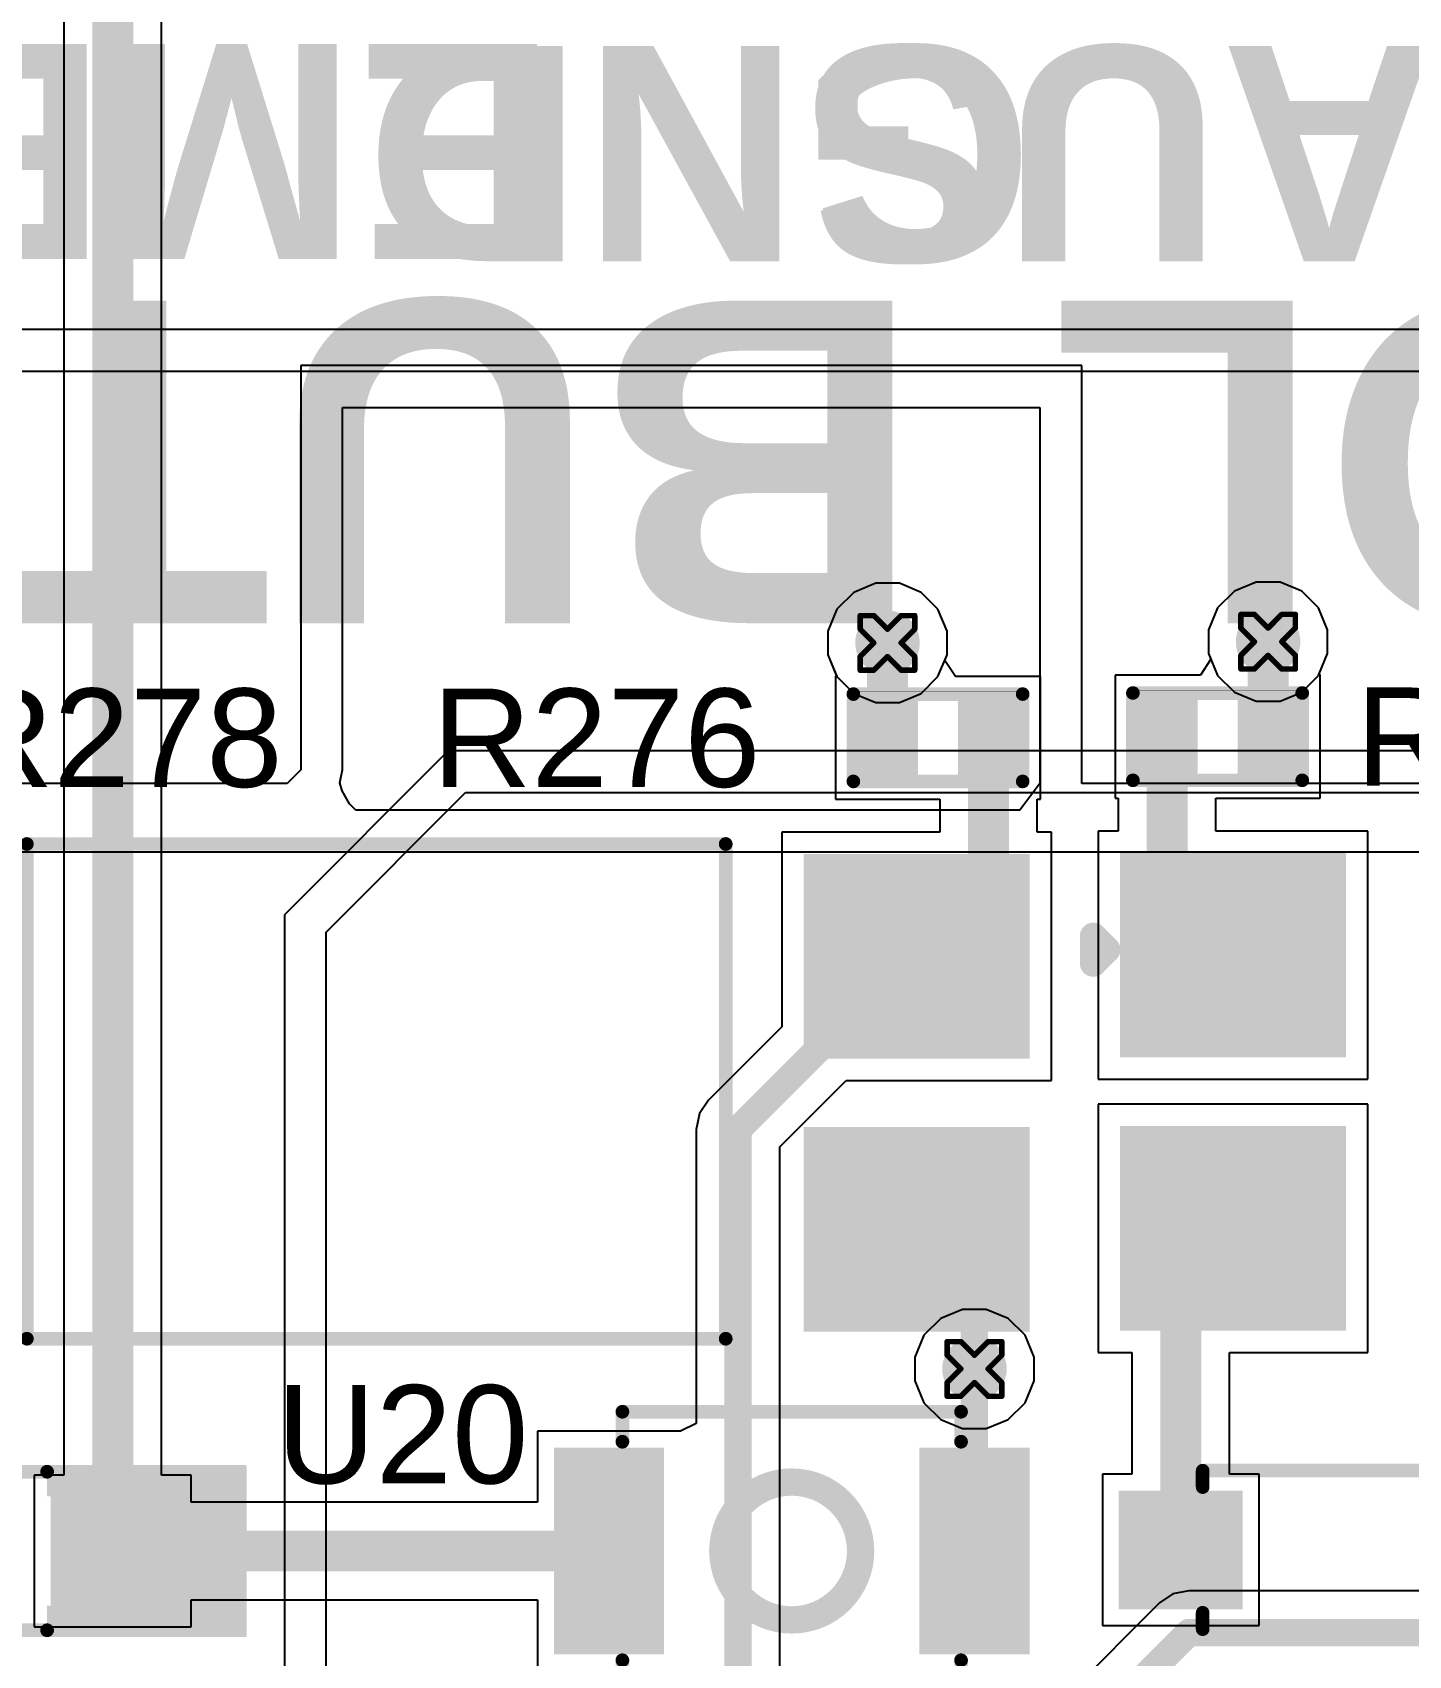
# Model space of a CAD drawing. Header units: inches. Extents: x -11 to 5379, y 0 to 5429.
# Drawn here: x 222.88 to 235.68, y 84.7 to 99.8 of the extents above; entities that cross this region are included whole.
import ezdxf

# ---------------------------------------------------------------- set-up
doc = ezdxf.new("R2010")
doc.units = ezdxf.units.IN
for name, color, linetype in [('Bottom Layer', 5, 'Continuous'), ('Drill Drawing', 1, 'Continuous'), ('GND', 16, 'Continuous'), ('PWR', 76, 'Continuous'), ('Top Layer', 1, 'Continuous'), ('Top Overlay', 2, 'Continuous'), ('Top Paste', 8, 'Continuous'), ('Top Solder', 216, 'Continuous'), ('Via Holes', 16, 'Continuous')]:
    doc.layers.add(name, color=color, linetype=linetype)
doc.styles.add('Arial', font='', dxfattribs={"height": 0.2})
doc.styles.add('Arial_Bold', font='', dxfattribs={"height": 0.2})
doc.styles.get('Arial').set_extended_font_data('Arial')
doc.styles.get('Arial_Bold').set_extended_font_data('Arial', bold=True)

# ---------------------------------------------------------------- blocks, each defined once
blk = doc.blocks.new('PC817C_150')
at = {"layer": 'Top Layer'}
for points in [[(-4.1, 2.17), (-4.1, 0.37), (-6.1, 0.37), (-6.1, 2.17)], [(6.1, 2.17), (6.1, 0.37), (4.1, 0.37), (4.1, 2.17)], [(-4.1, -0.37), (-4.1, -2.17), (-6.1, -2.17), (-6.1, -0.37)], [(6.1, -0.37), (6.1, -2.17), (4.1, -2.17), (4.1, -0.37)]]:
    blk.add_hatch(color=1, dxfattribs=at).paths.add_polyline_path(points)
at = {"layer": 'Top Paste'}
for points in [[(-4.1, 2.17), (-4.1, 0.37), (-6.1, 0.37), (-6.1, 2.17)], [(6.1, 2.17), (6.1, 0.37), (4.1, 0.37), (4.1, 2.17)], [(-4.1, -0.37), (-4.1, -2.17), (-6.1, -2.17), (-6.1, -0.37)], [(6.1, -0.37), (6.1, -2.17), (4.1, -2.17), (4.1, -0.37)]]:
    blk.add_hatch(color=8, dxfattribs=at).paths.add_polyline_path(points)
at = {"layer": 'Top Solder'}
for points in [[(-4.049, 2.221), (-4.049, 0.319), (-6.151, 0.319), (-6.151, 2.221)], [(6.151, 2.221), (6.151, 0.319), (4.049, 0.319), (4.049, 2.221)], [(-4.049, -0.319), (-4.049, -2.221), (-6.151, -2.221), (-6.151, -0.319)], [(6.151, -0.319), (6.151, -2.221), (4.049, -2.221), (4.049, -0.319)]]:
    blk.add_hatch(color=216, dxfattribs=at).paths.add_polyline_path(points)
at = {"layer": 'Top Overlay'}
for points in [[(-3.175, 2.314, 0.127, 0.127, 0), (3.325, 2.314, 0.127, 0.127, 0)], [(-3.175, -2.286, 0.127, 0.127, 0), (-3.175, 2.314, 0.127, 0.127, 0)], [(3.325, -2.286, 0.127, 0.127, 0), (3.325, 2.314, 0.127, 0.127, 0)], [(-6.401, 1.194, 0.25, 0.25, 0), (-6.401, 1.448, 0.25, 0.25, 0)], [(-6.401, 1.448, 0.25, 0.25, 0), (-6.274, 1.321, 0.25, 0.25, 0)], [(-6.401, 1.194, 0.25, 0.25, 0), (-6.274, 1.321, 0.25, 0.25, 0)], [(-3.175, -2.286, 0.127, 0.127, 0), (3.325, -2.286, 0.127, 0.127, 0)]]:
    blk.add_lwpolyline(points, format="xyseb", dxfattribs=at)
for points in [[(-3.207, 2.314, 0.0635, 0.0635, 1), (-3.143, 2.314, 0.0635, 0.0635, 1)], [(-3.207, 2.314, 0.0635, 0.0635, 1), (-3.143, 2.314, 0.0635, 0.0635, 1)], [(3.293, 2.314, 0.0635, 0.0635, 1), (3.357, 2.314, 0.0635, 0.0635, 1)], [(3.293, 2.314, 0.0635, 0.0635, 1), (3.357, 2.314, 0.0635, 0.0635, 1)], [(-6.463, 1.448, 0.125, 0.125, 1), (-6.338, 1.448, 0.125, 0.125, 1)], [(-6.463, 1.448, 0.125, 0.125, 1), (-6.338, 1.448, 0.125, 0.125, 1)], [(-6.336, 1.321, 0.125, 0.125, 1), (-6.211, 1.321, 0.125, 0.125, 1)], [(-6.336, 1.321, 0.125, 0.125, 1), (-6.211, 1.321, 0.125, 0.125, 1)], [(-6.463, 1.194, 0.125, 0.125, 1), (-6.338, 1.194, 0.125, 0.125, 1)], [(-6.463, 1.194, 0.125, 0.125, 1), (-6.338, 1.194, 0.125, 0.125, 1)], [(-3.207, -2.286, 0.0635, 0.0635, 1), (-3.143, -2.286, 0.0635, 0.0635, 1)], [(-3.207, -2.286, 0.0635, 0.0635, 1), (-3.143, -2.286, 0.0635, 0.0635, 1)], [(3.293, -2.286, 0.0635, 0.0635, 1), (3.357, -2.286, 0.0635, 0.0635, 1)], [(3.293, -2.286, 0.0635, 0.0635, 1), (3.357, -2.286, 0.0635, 0.0635, 1)]]:
    blk.add_lwpolyline(points, format="xyseb", close=True, dxfattribs=at)
blk = doc.blocks.new('PC817C_153')
at = {"layer": 'Top Layer'}
for points in [[(-4.1, 2.17), (-4.1, 0.37), (-6.1, 0.37), (-6.1, 2.17)], [(6.1, 2.17), (6.1, 0.37), (4.1, 0.37), (4.1, 2.17)], [(-4.1, -0.37), (-4.1, -2.17), (-6.1, -2.17), (-6.1, -0.37)], [(6.1, -0.37), (6.1, -2.17), (4.1, -2.17), (4.1, -0.37)]]:
    blk.add_hatch(color=1, dxfattribs=at).paths.add_polyline_path(points)
at = {"layer": 'Top Paste'}
for points in [[(-4.1, 2.17), (-4.1, 0.37), (-6.1, 0.37), (-6.1, 2.17)], [(6.1, 2.17), (6.1, 0.37), (4.1, 0.37), (4.1, 2.17)], [(-4.1, -0.37), (-4.1, -2.17), (-6.1, -2.17), (-6.1, -0.37)], [(6.1, -0.37), (6.1, -2.17), (4.1, -2.17), (4.1, -0.37)]]:
    blk.add_hatch(color=8, dxfattribs=at).paths.add_polyline_path(points)
at = {"layer": 'Top Solder'}
for points in [[(-4.049, 2.221), (-4.049, 0.319), (-6.151, 0.319), (-6.151, 2.221)], [(6.151, 2.221), (6.151, 0.319), (4.049, 0.319), (4.049, 2.221)], [(-4.049, -0.319), (-4.049, -2.221), (-6.151, -2.221), (-6.151, -0.319)], [(6.151, -0.319), (6.151, -2.221), (4.049, -2.221), (4.049, -0.319)]]:
    blk.add_hatch(color=216, dxfattribs=at).paths.add_polyline_path(points)
at = {"layer": 'Top Overlay'}
for points in [[(-3.175, 2.314, 0.127, 0.127, 0), (3.325, 2.314, 0.127, 0.127, 0)], [(-3.175, -2.286, 0.127, 0.127, 0), (-3.175, 2.314, 0.127, 0.127, 0)], [(3.325, -2.286, 0.127, 0.127, 0), (3.325, 2.314, 0.127, 0.127, 0)], [(-6.401, 1.194, 0.25, 0.25, 0), (-6.401, 1.448, 0.25, 0.25, 0)], [(-6.401, 1.448, 0.25, 0.25, 0), (-6.274, 1.321, 0.25, 0.25, 0)], [(-6.401, 1.194, 0.25, 0.25, 0), (-6.274, 1.321, 0.25, 0.25, 0)], [(-3.175, -2.286, 0.127, 0.127, 0), (3.325, -2.286, 0.127, 0.127, 0)]]:
    blk.add_lwpolyline(points, format="xyseb", dxfattribs=at)
for points in [[(-3.207, 2.314, 0.0635, 0.0635, 1), (-3.143, 2.314, 0.0635, 0.0635, 1)], [(-3.207, 2.314, 0.0635, 0.0635, 1), (-3.143, 2.314, 0.0635, 0.0635, 1)], [(3.293, 2.314, 0.0635, 0.0635, 1), (3.357, 2.314, 0.0635, 0.0635, 1)], [(3.293, 2.314, 0.0635, 0.0635, 1), (3.357, 2.314, 0.0635, 0.0635, 1)], [(-6.463, 1.448, 0.125, 0.125, 1), (-6.338, 1.448, 0.125, 0.125, 1)], [(-6.463, 1.448, 0.125, 0.125, 1), (-6.338, 1.448, 0.125, 0.125, 1)], [(-6.336, 1.321, 0.125, 0.125, 1), (-6.211, 1.321, 0.125, 0.125, 1)], [(-6.336, 1.321, 0.125, 0.125, 1), (-6.211, 1.321, 0.125, 0.125, 1)], [(-6.463, 1.194, 0.125, 0.125, 1), (-6.338, 1.194, 0.125, 0.125, 1)], [(-6.463, 1.194, 0.125, 0.125, 1), (-6.338, 1.194, 0.125, 0.125, 1)], [(-3.207, -2.286, 0.0635, 0.0635, 1), (-3.143, -2.286, 0.0635, 0.0635, 1)], [(-3.207, -2.286, 0.0635, 0.0635, 1), (-3.143, -2.286, 0.0635, 0.0635, 1)], [(3.293, -2.286, 0.0635, 0.0635, 1), (3.357, -2.286, 0.0635, 0.0635, 1)], [(3.293, -2.286, 0.0635, 0.0635, 1), (3.357, -2.286, 0.0635, 0.0635, 1)]]:
    blk.add_lwpolyline(points, format="xyseb", close=True, dxfattribs=at)
blk = doc.blocks.new('B3U_1000P_185')
at = {"layer": 'Top Layer'}
for points in [[(-2.11, 0.86), (-1.29, 0.86), (-1.29, -0.86), (-2.11, -0.86)], [(1.29, 0.86), (2.11, 0.86), (2.11, -0.86), (1.29, -0.86)]]:
    blk.add_hatch(color=1, dxfattribs=at).paths.add_polyline_path(points)
at = {"layer": 'Top Paste'}
for points in [[(-2.11, 0.86), (-1.29, 0.86), (-1.29, -0.86), (-2.11, -0.86)], [(1.29, 0.86), (2.11, 0.86), (2.11, -0.86), (1.29, -0.86)]]:
    blk.add_hatch(color=8, dxfattribs=at).paths.add_polyline_path(points)
at = {"layer": 'Top Solder'}
for points in [[(-2.212, 0.962), (-1.188, 0.962), (-1.188, -0.962), (-2.212, -0.962)], [(1.188, 0.962), (2.212, 0.962), (2.212, -0.962), (1.188, -0.962)]]:
    blk.add_hatch(color=216, dxfattribs=at).paths.add_polyline_path(points)
at = {"layer": 'Top Overlay'}
for points in [[(1.575, 1.295, 0.127, 0.127, 0), (-1.575, 1.295, 0.127, 0.127, 0)], [(-1.575, 1.295, 0.127, 0.127, 0), (-1.575, 1.016, 0.127, 0.127, 0)], [(1.575, 1.295, 0.127, 0.127, 0), (1.575, 1.016, 0.127, 0.127, 0)], [(-1.575, -1.016, 0.127, 0.127, 0), (-1.575, -1.295, 0.127, 0.127, 0)], [(1.575, -1.016, 0.127, 0.127, 0), (1.575, -1.295, 0.127, 0.127, 0)], [(1.575, -1.295, 0.127, 0.127, 0), (-1.575, -1.295, 0.127, 0.127, 0)]]:
    blk.add_lwpolyline(points, format="xyseb", dxfattribs=at)
for points in [[(-1.607, 1.295, 0.0635, 0.0635, 1), (-1.543, 1.295, 0.0635, 0.0635, 1)], [(-1.607, 1.295, 0.0635, 0.0635, 1), (-1.543, 1.295, 0.0635, 0.0635, 1)], [(1.543, 1.295, 0.0635, 0.0635, 1), (1.607, 1.295, 0.0635, 0.0635, 1)], [(1.543, 1.295, 0.0635, 0.0635, 1), (1.607, 1.295, 0.0635, 0.0635, 1)], [(-1.607, 1.016, 0.0635, 0.0635, 1), (-1.543, 1.016, 0.0635, 0.0635, 1)], [(1.543, 1.016, 0.0635, 0.0635, 1), (1.607, 1.016, 0.0635, 0.0635, 1)], [(0.641, 0, 0.254, 0.254, 1), (-0.641, 0, 0.254, 0.254, 1)], [(-0.705, 0, 0.127, 0.127, 1), (-0.578, 0, 0.127, 0.127, 1)], [(0.578, 0, 0.127, 0.127, 1), (0.705, 0, 0.127, 0.127, 1)], [(-1.607, -1.016, 0.0635, 0.0635, 1), (-1.543, -1.016, 0.0635, 0.0635, 1)], [(1.543, -1.016, 0.0635, 0.0635, 1), (1.607, -1.016, 0.0635, 0.0635, 1)], [(-1.607, -1.295, 0.0635, 0.0635, 1), (-1.543, -1.295, 0.0635, 0.0635, 1)], [(-1.607, -1.295, 0.0635, 0.0635, 1), (-1.543, -1.295, 0.0635, 0.0635, 1)], [(1.543, -1.295, 0.0635, 0.0635, 1), (1.607, -1.295, 0.0635, 0.0635, 1)], [(1.543, -1.295, 0.0635, 0.0635, 1), (1.607, -1.295, 0.0635, 0.0635, 1)]]:
    blk.add_lwpolyline(points, format="xyseb", close=True, dxfattribs=at)
blk = doc.blocks.new('R___0402_235')
at = {"layer": 'Top Layer'}
for points in [[(-0.699, -0.318), (-0.699, 0.318), (-0.241, 0.318), (-0.241, -0.318)], [(0.241, -0.318), (0.241, 0.318), (0.699, 0.318), (0.699, -0.318)]]:
    blk.add_hatch(color=1, dxfattribs=at).paths.add_polyline_path(points)
at = {"layer": 'Top Paste'}
for points in [[(-0.699, -0.318), (-0.699, 0.318), (-0.241, 0.318), (-0.241, -0.318)], [(0.241, -0.318), (0.241, 0.318), (0.699, 0.318), (0.699, -0.318)]]:
    blk.add_hatch(color=8, dxfattribs=at).paths.add_polyline_path(points)
at = {"layer": 'Top Solder'}
for points in [[(-0.754, -0.373), (-0.754, 0.373), (-0.186, 0.373), (-0.186, -0.373)], [(0.186, -0.373), (0.186, 0.373), (0.754, 0.373), (0.754, -0.373)]]:
    blk.add_hatch(color=216, dxfattribs=at).paths.add_polyline_path(points)
at = {"layer": 'Top Overlay'}
for points in [[(0.787, 0.406, 0.127, 0.127, 0), (-0.787, 0.406, 0.127, 0.127, 0)], [(-0.787, 0.406, 0.127, 0.127, 0), (-0.787, -0.406, 0.127, 0.127, 0)], [(0.787, 0.406, 0.127, 0.127, 0), (0.787, -0.406, 0.127, 0.127, 0)], [(0.787, -0.406, 0.127, 0.127, 0), (-0.787, -0.406, 0.127, 0.127, 0)], [(0.813, -0.432, 0.00323, 0.00323, 0), (-0.813, -0.432, 0.00323, 0.00323, 0)]]:
    blk.add_lwpolyline(points, format="xyseb", dxfattribs=at)
for points in [[(-0.819, 0.406, 0.0635, 0.0635, 1), (-0.756, 0.406, 0.0635, 0.0635, 1)], [(-0.819, 0.406, 0.0635, 0.0635, 1), (-0.756, 0.406, 0.0635, 0.0635, 1)], [(0.756, 0.406, 0.0635, 0.0635, 1), (0.819, 0.406, 0.0635, 0.0635, 1)], [(0.756, 0.406, 0.0635, 0.0635, 1), (0.819, 0.406, 0.0635, 0.0635, 1)], [(-0.819, -0.406, 0.0635, 0.0635, 1), (-0.756, -0.406, 0.0635, 0.0635, 1)], [(-0.819, -0.406, 0.0635, 0.0635, 1), (-0.756, -0.406, 0.0635, 0.0635, 1)], [(-0.814, -0.432, 0.00161, 0.00161, 1), (-0.812, -0.432, 0.00161, 0.00161, 1)], [(0.756, -0.406, 0.0635, 0.0635, 1), (0.819, -0.406, 0.0635, 0.0635, 1)], [(0.756, -0.406, 0.0635, 0.0635, 1), (0.819, -0.406, 0.0635, 0.0635, 1)], [(0.812, -0.432, 0.00161, 0.00161, 1), (0.814, -0.432, 0.00161, 0.00161, 1)]]:
    blk.add_lwpolyline(points, format="xyseb", close=True, dxfattribs=at)
blk = doc.blocks.new('R___0402_242')
at = {"layer": 'Top Layer'}
for points in [[(-0.699, -0.318), (-0.699, 0.318), (-0.241, 0.318), (-0.241, -0.318)], [(0.241, -0.318), (0.241, 0.318), (0.699, 0.318), (0.699, -0.318)]]:
    blk.add_hatch(color=1, dxfattribs=at).paths.add_polyline_path(points)
at = {"layer": 'Top Paste'}
for points in [[(-0.699, -0.318), (-0.699, 0.318), (-0.241, 0.318), (-0.241, -0.318)], [(0.241, -0.318), (0.241, 0.318), (0.699, 0.318), (0.699, -0.318)]]:
    blk.add_hatch(color=8, dxfattribs=at).paths.add_polyline_path(points)
at = {"layer": 'Top Solder'}
for points in [[(-0.754, -0.373), (-0.754, 0.373), (-0.186, 0.373), (-0.186, -0.373)], [(0.186, -0.373), (0.186, 0.373), (0.754, 0.373), (0.754, -0.373)]]:
    blk.add_hatch(color=216, dxfattribs=at).paths.add_polyline_path(points)
at = {"layer": 'Top Overlay'}
for points in [[(0.787, 0.406, 0.127, 0.127, 0), (-0.787, 0.406, 0.127, 0.127, 0)], [(-0.787, 0.406, 0.127, 0.127, 0), (-0.787, -0.406, 0.127, 0.127, 0)], [(0.787, 0.406, 0.127, 0.127, 0), (0.787, -0.406, 0.127, 0.127, 0)], [(0.787, -0.406, 0.127, 0.127, 0), (-0.787, -0.406, 0.127, 0.127, 0)], [(0.813, -0.432, 0.00323, 0.00323, 0), (-0.813, -0.432, 0.00323, 0.00323, 0)]]:
    blk.add_lwpolyline(points, format="xyseb", dxfattribs=at)
for points in [[(-0.819, 0.406, 0.0635, 0.0635, 1), (-0.756, 0.406, 0.0635, 0.0635, 1)], [(-0.819, 0.406, 0.0635, 0.0635, 1), (-0.756, 0.406, 0.0635, 0.0635, 1)], [(0.756, 0.406, 0.0635, 0.0635, 1), (0.819, 0.406, 0.0635, 0.0635, 1)], [(0.756, 0.406, 0.0635, 0.0635, 1), (0.819, 0.406, 0.0635, 0.0635, 1)], [(-0.819, -0.406, 0.0635, 0.0635, 1), (-0.756, -0.406, 0.0635, 0.0635, 1)], [(-0.819, -0.406, 0.0635, 0.0635, 1), (-0.756, -0.406, 0.0635, 0.0635, 1)], [(-0.814, -0.432, 0.00161, 0.00161, 1), (-0.812, -0.432, 0.00161, 0.00161, 1)], [(0.756, -0.406, 0.0635, 0.0635, 1), (0.819, -0.406, 0.0635, 0.0635, 1)], [(0.756, -0.406, 0.0635, 0.0635, 1), (0.819, -0.406, 0.0635, 0.0635, 1)], [(0.812, -0.432, 0.00161, 0.00161, 1), (0.814, -0.432, 0.00161, 0.00161, 1)]]:
    blk.add_lwpolyline(points, format="xyseb", close=True, dxfattribs=at)
blk = doc.blocks.new('SOD_123_544')
at = {"layer": 'Top Layer'}
for points in [[(-1.1, 0.45), (-1.1, -0.45), (-2.05, -0.45), (-2.05, 0.45)], [(2.05, 0.45), (2.05, -0.45), (1.1, -0.45), (1.1, 0.45)]]:
    blk.add_hatch(color=1, dxfattribs=at).paths.add_polyline_path(points)
at = {"layer": 'Top Overlay'}
for points in [[(0.965, 0.508), (2.819, 0.508), (2.819, 0.8), (0.965, 0.8)], [(2.12, -0.787), (2.819, -0.787), (2.819, 0.787), (2.12, 0.787)], [(0.965, -0.8), (2.819, -0.8), (2.819, -0.508), (0.965, -0.508)]]:
    blk.add_hatch(color=2, dxfattribs=at).paths.add_polyline_path(points)
at = {"layer": 'Top Paste'}
for points in [[(-1.1, 0.45), (-1.1, -0.45), (-2.05, -0.45), (-2.05, 0.45)], [(2.05, 0.45), (2.05, -0.45), (1.1, -0.45), (1.1, 0.45)]]:
    blk.add_hatch(color=8, dxfattribs=at).paths.add_polyline_path(points)
at = {"layer": 'Top Solder'}
for points in [[(-0.998, 0.552), (-0.998, -0.552), (-2.152, -0.552), (-2.152, 0.552)], [(2.152, 0.552), (2.152, -0.552), (0.998, -0.552), (0.998, 0.552)]]:
    blk.add_hatch(color=216, dxfattribs=at).paths.add_polyline_path(points)
at = {"layer": 'Top Overlay'}
for points in [[(-1.372, 0.737, 0.127, 0.127, 0), (0.965, 0.737, 0.127, 0.127, 0)], [(-1.372, 0.584, 0.127, 0.127, 0), (-1.372, 0.737, 0.127, 0.127, 0)], [(-1.372, -0.737, 0.127, 0.127, 0), (-1.372, -0.584, 0.127, 0.127, 0)], [(-1.372, -0.737, 0.127, 0.127, 0), (0.965, -0.737, 0.127, 0.127, 0)]]:
    blk.add_lwpolyline(points, format="xyseb", dxfattribs=at)
for points in [[(-1.403, 0.737, 0.0635, 0.0635, 1), (-1.34, 0.737, 0.0635, 0.0635, 1)], [(-1.403, 0.737, 0.0635, 0.0635, 1), (-1.34, 0.737, 0.0635, 0.0635, 1)], [(0.933, 0.737, 0.0635, 0.0635, 1), (0.997, 0.737, 0.0635, 0.0635, 1)], [(-1.403, 0.584, 0.0635, 0.0635, 1), (-1.34, 0.584, 0.0635, 0.0635, 1)], [(-1.403, -0.584, 0.0635, 0.0635, 1), (-1.34, -0.584, 0.0635, 0.0635, 1)], [(-1.403, -0.737, 0.0635, 0.0635, 1), (-1.34, -0.737, 0.0635, 0.0635, 1)], [(-1.403, -0.737, 0.0635, 0.0635, 1), (-1.34, -0.737, 0.0635, 0.0635, 1)], [(0.933, -0.737, 0.0635, 0.0635, 1), (0.997, -0.737, 0.0635, 0.0635, 1)]]:
    blk.add_lwpolyline(points, format="xyseb", close=True, dxfattribs=at)
blk = doc.blocks.new('SOD_123_547')
at = {"layer": 'Top Layer'}
for points in [[(-1.1, 0.45), (-1.1, -0.45), (-2.05, -0.45), (-2.05, 0.45)], [(2.05, 0.45), (2.05, -0.45), (1.1, -0.45), (1.1, 0.45)]]:
    blk.add_hatch(color=1, dxfattribs=at).paths.add_polyline_path(points)
at = {"layer": 'Top Overlay'}
for points in [[(0.965, 0.508), (2.819, 0.508), (2.819, 0.8), (0.965, 0.8)], [(2.121, -0.787), (2.821, -0.787), (2.821, 0.787), (2.121, 0.787)], [(0.965, -0.8), (2.819, -0.8), (2.819, -0.508), (0.965, -0.508)]]:
    blk.add_hatch(color=2, dxfattribs=at).paths.add_polyline_path(points)
at = {"layer": 'Top Paste'}
for points in [[(-1.1, 0.45), (-1.1, -0.45), (-2.05, -0.45), (-2.05, 0.45)], [(2.05, 0.45), (2.05, -0.45), (1.1, -0.45), (1.1, 0.45)]]:
    blk.add_hatch(color=8, dxfattribs=at).paths.add_polyline_path(points)
at = {"layer": 'Top Solder'}
for points in [[(-0.998, 0.552), (-0.998, -0.552), (-2.152, -0.552), (-2.152, 0.552)], [(2.152, 0.552), (2.152, -0.552), (0.998, -0.552), (0.998, 0.552)]]:
    blk.add_hatch(color=216, dxfattribs=at).paths.add_polyline_path(points)
at = {"layer": 'Top Overlay'}
for points in [[(-1.372, 0.737, 0.127, 0.127, 0), (0.965, 0.737, 0.127, 0.127, 0)], [(-1.372, 0.584, 0.127, 0.127, 0), (-1.372, 0.737, 0.127, 0.127, 0)], [(-1.372, -0.737, 0.127, 0.127, 0), (-1.372, -0.584, 0.127, 0.127, 0)], [(-1.372, -0.737, 0.127, 0.127, 0), (0.965, -0.737, 0.127, 0.127, 0)]]:
    blk.add_lwpolyline(points, format="xyseb", dxfattribs=at)
for points in [[(-1.403, 0.737, 0.0635, 0.0635, 1), (-1.34, 0.737, 0.0635, 0.0635, 1)], [(-1.403, 0.737, 0.0635, 0.0635, 1), (-1.34, 0.737, 0.0635, 0.0635, 1)], [(0.933, 0.737, 0.0635, 0.0635, 1), (0.997, 0.737, 0.0635, 0.0635, 1)], [(-1.403, 0.584, 0.0635, 0.0635, 1), (-1.34, 0.584, 0.0635, 0.0635, 1)], [(-1.403, -0.584, 0.0635, 0.0635, 1), (-1.34, -0.584, 0.0635, 0.0635, 1)], [(-1.403, -0.737, 0.0635, 0.0635, 1), (-1.34, -0.737, 0.0635, 0.0635, 1)], [(-1.403, -0.737, 0.0635, 0.0635, 1), (-1.34, -0.737, 0.0635, 0.0635, 1)], [(0.933, -0.737, 0.0635, 0.0635, 1), (0.997, -0.737, 0.0635, 0.0635, 1)]]:
    blk.add_lwpolyline(points, format="xyseb", close=True, dxfattribs=at)

msp = doc.modelspace()

# ---------------------------------------------------------------- hatches: boundary and pattern name
at = {"layer": 'Bottom Layer'}
h = msp.add_hatch(color=5, dxfattribs=at)
edge = h.paths.add_edge_path()
edge.add_arc((230.832, 94.12), 0.3, 0, 360)
h = msp.add_hatch(color=5, dxfattribs=at)
edge = h.paths.add_edge_path()
edge.add_arc((234.372, 94.131), 0.3, 0, 360)
h = msp.add_hatch(color=5, dxfattribs=at)
edge = h.paths.add_edge_path()
edge.add_arc((231.641, 87.369), 0.3, 0, 360)
at = {"layer": 'GND'}
h = msp.add_hatch(color=16, dxfattribs=at)
edge = h.paths.add_edge_path()
edge.add_arc((230.832, 94.12), 0.3, 0, 360)
h = msp.add_hatch(color=16, dxfattribs=at)
edge = h.paths.add_edge_path()
edge.add_arc((234.372, 94.131), 0.3, 0, 360)
h = msp.add_hatch(color=16, dxfattribs=at)
edge = h.paths.add_edge_path()
edge.add_arc((231.641, 87.369), 0.3, 0, 360)
at = {"layer": 'PWR'}
h = msp.add_hatch(color=76, dxfattribs=at)
edge = h.paths.add_edge_path()
edge.add_arc((230.832, 94.12), 0.3, 0, 360)
h = msp.add_hatch(color=76, dxfattribs=at)
edge = h.paths.add_edge_path()
edge.add_arc((234.372, 94.131), 0.3, 0, 360)
h = msp.add_hatch(color=76, dxfattribs=at)
edge = h.paths.add_edge_path()
edge.add_arc((231.641, 87.369), 0.3, 0, 360)
at = {"layer": 'Top Layer'}
h = msp.add_hatch(color=1, dxfattribs=at)
edge = h.paths.add_edge_path()
edge.add_arc((230.832, 94.12), 0.3, 0, 360)
h = msp.add_hatch(color=1, dxfattribs=at)
edge = h.paths.add_edge_path()
edge.add_arc((234.372, 94.131), 0.3, 0, 360)
h = msp.add_hatch(color=1, dxfattribs=at)
edge = h.paths.add_edge_path()
edge.add_arc((231.641, 87.369), 0.3, 0, 360)
at = {"layer": 'Via Holes'}
h = msp.add_hatch(color=7, dxfattribs=at)
edge = h.paths.add_edge_path()
edge.add_arc((230.832, 94.12), 0.15, 0, 360)
h = msp.add_hatch(color=7, dxfattribs=at)
edge = h.paths.add_edge_path()
edge.add_arc((234.372, 94.131), 0.15, 0, 360)
h = msp.add_hatch(color=7, dxfattribs=at)
edge = h.paths.add_edge_path()
edge.add_arc((231.641, 87.369), 0.15, 0, 360)

# ---------------------------------------------------------------- linework, layer by layer
at = {"layer": 'Bottom Layer'}
for p, q in [((310.439, 97.035), (219.431, 97.035)), ((219.431, 96.647), (310.439, 96.647)), ((234.262, 94.685), (234.059, 94.6)), ((234.483, 94.685), (234.262, 94.685)), ((234.686, 94.6), (234.483, 94.685)), ((234.059, 94.6), (233.903, 94.445)), ((234.842, 94.445), (234.686, 94.6)), ((233.903, 94.445), (233.818, 94.241)), ((234.926, 94.241), (234.842, 94.445)), ((233.818, 94.241), (233.818, 94.021)), ((234.926, 94.021), (234.926, 94.241)), ((233.818, 94.021), (233.903, 93.817)), ((234.842, 93.817), (234.926, 94.021)), ((233.903, 93.817), (234.059, 93.661)), ((234.686, 93.661), (234.842, 93.817)), ((234.059, 93.661), (234.262, 93.577)), ((234.262, 93.577), (234.483, 93.577)), ((234.483, 93.577), (234.686, 93.661)), ((226.746, 93.116), (225.222, 91.592)), ((310.54, 93.116), (226.746, 93.116)), ((225.61, 91.431), (226.907, 92.728)), ((226.907, 92.728), (310.54, 92.728)), ((225.222, 91.592), (225.222, 81.509)), ((225.61, 81.509), (225.61, 91.431)), ((233.487, 85.277), (233.361, 85.193)), ((233.635, 85.307), (233.487, 85.277)), ((292.215, 85.307), (233.635, 85.307)), ((233.361, 85.193), (228.489, 80.322))]:
    msp.add_line(p, q, dxfattribs=at)
for points in [[(228.65, 79.933, 0.254, 0.254, 0), (233.635, 84.918, 0.254, 0.254, 0)], [(233.635, 84.918, 0.254, 0.254, 0), (292.215, 84.918, 0.254, 0.254, 0)]]:
    msp.add_lwpolyline(points, format="xyseb", dxfattribs=at)
msp.add_lwpolyline([(233.572, 84.918, 0.127, 0.127, 1), (233.699, 84.918, 0.127, 0.127, 1)], format="xyseb", close=True, dxfattribs=at)
msp.add_lwpolyline([(233.572, 84.918, 0.127, 0.127, 1), (233.699, 84.918, 0.127, 0.127, 1)], format="xyseb", close=True, dxfattribs=at)
at = {"layer": 'Drill Drawing'}
for points in [[(230.578, 94.247, 0.0508, 0.0508, 0), (230.578, 94.374, 0.0508, 0.0508, 0)], [(230.578, 94.374, 0.0508, 0.0508, 0), (230.705, 94.374, 0.0508, 0.0508, 0)], [(230.705, 94.374, 0.0508, 0.0508, 0), (230.832, 94.247, 0.0508, 0.0508, 0)], [(230.832, 94.247, 0.0508, 0.0508, 0), (230.959, 94.374, 0.0508, 0.0508, 0)], [(230.959, 94.374, 0.0508, 0.0508, 0), (231.086, 94.374, 0.0508, 0.0508, 0)], [(231.086, 94.247, 0.0508, 0.0508, 0), (231.086, 94.374, 0.0508, 0.0508, 0)], [(234.118, 94.258, 0.0508, 0.0508, 0), (234.118, 94.385, 0.0508, 0.0508, 0)], [(234.118, 94.385, 0.0508, 0.0508, 0), (234.245, 94.385, 0.0508, 0.0508, 0)], [(234.245, 94.385, 0.0508, 0.0508, 0), (234.372, 94.258, 0.0508, 0.0508, 0)], [(234.372, 94.258, 0.0508, 0.0508, 0), (234.499, 94.385, 0.0508, 0.0508, 0)], [(234.499, 94.385, 0.0508, 0.0508, 0), (234.626, 94.385, 0.0508, 0.0508, 0)], [(234.626, 94.258, 0.0508, 0.0508, 0), (234.626, 94.385, 0.0508, 0.0508, 0)], [(230.578, 94.247, 0.0508, 0.0508, 0), (230.705, 94.12, 0.0508, 0.0508, 0)], [(230.959, 94.12, 0.0508, 0.0508, 0), (231.086, 94.247, 0.0508, 0.0508, 0)], [(234.118, 94.258, 0.0508, 0.0508, 0), (234.245, 94.131, 0.0508, 0.0508, 0)], [(234.499, 94.131, 0.0508, 0.0508, 0), (234.626, 94.258, 0.0508, 0.0508, 0)], [(230.578, 93.993, 0.0508, 0.0508, 0), (230.705, 94.12, 0.0508, 0.0508, 0)], [(230.959, 94.12, 0.0508, 0.0508, 0), (231.086, 93.993, 0.0508, 0.0508, 0)], [(234.118, 94.004, 0.0508, 0.0508, 0), (234.245, 94.131, 0.0508, 0.0508, 0)], [(234.118, 93.877, 0.0508, 0.0508, 0), (234.118, 94.004, 0.0508, 0.0508, 0)], [(234.245, 93.877, 0.0508, 0.0508, 0), (234.372, 94.004, 0.0508, 0.0508, 0)], [(234.372, 94.004, 0.0508, 0.0508, 0), (234.499, 93.877, 0.0508, 0.0508, 0)], [(234.499, 94.131, 0.0508, 0.0508, 0), (234.626, 94.004, 0.0508, 0.0508, 0)], [(234.626, 93.877, 0.0508, 0.0508, 0), (234.626, 94.004, 0.0508, 0.0508, 0)], [(230.578, 93.866, 0.0508, 0.0508, 0), (230.578, 93.993, 0.0508, 0.0508, 0)], [(230.578, 93.866, 0.0508, 0.0508, 0), (230.705, 93.866, 0.0508, 0.0508, 0)], [(230.705, 93.866, 0.0508, 0.0508, 0), (230.832, 93.993, 0.0508, 0.0508, 0)], [(230.832, 93.993, 0.0508, 0.0508, 0), (230.959, 93.866, 0.0508, 0.0508, 0)], [(230.959, 93.866, 0.0508, 0.0508, 0), (231.086, 93.866, 0.0508, 0.0508, 0)], [(231.086, 93.866, 0.0508, 0.0508, 0), (231.086, 93.993, 0.0508, 0.0508, 0)], [(234.118, 93.877, 0.0508, 0.0508, 0), (234.245, 93.877, 0.0508, 0.0508, 0)], [(234.499, 93.877, 0.0508, 0.0508, 0), (234.626, 93.877, 0.0508, 0.0508, 0)], [(231.387, 87.496, 0.0508, 0.0508, 0), (231.387, 87.623, 0.0508, 0.0508, 0)], [(231.387, 87.623, 0.0508, 0.0508, 0), (231.514, 87.623, 0.0508, 0.0508, 0)], [(231.514, 87.623, 0.0508, 0.0508, 0), (231.641, 87.496, 0.0508, 0.0508, 0)], [(231.641, 87.496, 0.0508, 0.0508, 0), (231.768, 87.623, 0.0508, 0.0508, 0)], [(231.768, 87.623, 0.0508, 0.0508, 0), (231.895, 87.623, 0.0508, 0.0508, 0)], [(231.895, 87.496, 0.0508, 0.0508, 0), (231.895, 87.623, 0.0508, 0.0508, 0)], [(231.387, 87.496, 0.0508, 0.0508, 0), (231.514, 87.369, 0.0508, 0.0508, 0)], [(231.387, 87.242, 0.0508, 0.0508, 0), (231.514, 87.369, 0.0508, 0.0508, 0)], [(231.768, 87.369, 0.0508, 0.0508, 0), (231.895, 87.496, 0.0508, 0.0508, 0)], [(231.768, 87.369, 0.0508, 0.0508, 0), (231.895, 87.242, 0.0508, 0.0508, 0)], [(231.387, 87.115, 0.0508, 0.0508, 0), (231.387, 87.242, 0.0508, 0.0508, 0)], [(231.514, 87.115, 0.0508, 0.0508, 0), (231.641, 87.242, 0.0508, 0.0508, 0)], [(231.641, 87.242, 0.0508, 0.0508, 0), (231.768, 87.115, 0.0508, 0.0508, 0)], [(231.895, 87.115, 0.0508, 0.0508, 0), (231.895, 87.242, 0.0508, 0.0508, 0)], [(231.387, 87.115, 0.0508, 0.0508, 0), (231.514, 87.115, 0.0508, 0.0508, 0)], [(231.768, 87.115, 0.0508, 0.0508, 0), (231.895, 87.115, 0.0508, 0.0508, 0)]]:
    msp.add_lwpolyline(points, format="xyseb", dxfattribs=at)
for points in [[(230.565, 94.374, 0.0254, 0.0254, 1), (230.59, 94.374, 0.0254, 0.0254, 1)], [(230.565, 94.374, 0.0254, 0.0254, 1), (230.59, 94.374, 0.0254, 0.0254, 1)], [(230.692, 94.374, 0.0254, 0.0254, 1), (230.717, 94.374, 0.0254, 0.0254, 1)], [(230.692, 94.374, 0.0254, 0.0254, 1), (230.717, 94.374, 0.0254, 0.0254, 1)], [(230.946, 94.374, 0.0254, 0.0254, 1), (230.971, 94.374, 0.0254, 0.0254, 1)], [(230.946, 94.374, 0.0254, 0.0254, 1), (230.971, 94.374, 0.0254, 0.0254, 1)], [(231.073, 94.374, 0.0254, 0.0254, 1), (231.098, 94.374, 0.0254, 0.0254, 1)], [(231.073, 94.374, 0.0254, 0.0254, 1), (231.098, 94.374, 0.0254, 0.0254, 1)], [(234.106, 94.385, 0.0254, 0.0254, 1), (234.131, 94.385, 0.0254, 0.0254, 1)], [(234.106, 94.385, 0.0254, 0.0254, 1), (234.131, 94.385, 0.0254, 0.0254, 1)], [(234.233, 94.385, 0.0254, 0.0254, 1), (234.258, 94.385, 0.0254, 0.0254, 1)], [(234.233, 94.385, 0.0254, 0.0254, 1), (234.258, 94.385, 0.0254, 0.0254, 1)], [(234.487, 94.385, 0.0254, 0.0254, 1), (234.512, 94.385, 0.0254, 0.0254, 1)], [(234.487, 94.385, 0.0254, 0.0254, 1), (234.512, 94.385, 0.0254, 0.0254, 1)], [(234.614, 94.385, 0.0254, 0.0254, 1), (234.639, 94.385, 0.0254, 0.0254, 1)], [(234.614, 94.385, 0.0254, 0.0254, 1), (234.639, 94.385, 0.0254, 0.0254, 1)], [(230.565, 94.247, 0.0254, 0.0254, 1), (230.59, 94.247, 0.0254, 0.0254, 1)], [(230.565, 94.247, 0.0254, 0.0254, 1), (230.59, 94.247, 0.0254, 0.0254, 1)], [(230.819, 94.247, 0.0254, 0.0254, 1), (230.844, 94.247, 0.0254, 0.0254, 1)], [(230.819, 94.247, 0.0254, 0.0254, 1), (230.844, 94.247, 0.0254, 0.0254, 1)], [(231.073, 94.247, 0.0254, 0.0254, 1), (231.098, 94.247, 0.0254, 0.0254, 1)], [(231.073, 94.247, 0.0254, 0.0254, 1), (231.098, 94.247, 0.0254, 0.0254, 1)], [(234.106, 94.258, 0.0254, 0.0254, 1), (234.131, 94.258, 0.0254, 0.0254, 1)], [(234.106, 94.258, 0.0254, 0.0254, 1), (234.131, 94.258, 0.0254, 0.0254, 1)], [(234.36, 94.258, 0.0254, 0.0254, 1), (234.385, 94.258, 0.0254, 0.0254, 1)], [(234.36, 94.258, 0.0254, 0.0254, 1), (234.385, 94.258, 0.0254, 0.0254, 1)], [(234.614, 94.258, 0.0254, 0.0254, 1), (234.639, 94.258, 0.0254, 0.0254, 1)], [(234.614, 94.258, 0.0254, 0.0254, 1), (234.639, 94.258, 0.0254, 0.0254, 1)], [(230.692, 94.12, 0.0254, 0.0254, 1), (230.717, 94.12, 0.0254, 0.0254, 1)], [(230.692, 94.12, 0.0254, 0.0254, 1), (230.717, 94.12, 0.0254, 0.0254, 1)], [(230.946, 94.12, 0.0254, 0.0254, 1), (230.971, 94.12, 0.0254, 0.0254, 1)], [(230.946, 94.12, 0.0254, 0.0254, 1), (230.971, 94.12, 0.0254, 0.0254, 1)], [(234.106, 94.004, 0.0254, 0.0254, 1), (234.131, 94.004, 0.0254, 0.0254, 1)], [(234.106, 94.004, 0.0254, 0.0254, 1), (234.131, 94.004, 0.0254, 0.0254, 1)], [(234.233, 94.131, 0.0254, 0.0254, 1), (234.258, 94.131, 0.0254, 0.0254, 1)], [(234.233, 94.131, 0.0254, 0.0254, 1), (234.258, 94.131, 0.0254, 0.0254, 1)], [(234.36, 94.004, 0.0254, 0.0254, 1), (234.385, 94.004, 0.0254, 0.0254, 1)], [(234.36, 94.004, 0.0254, 0.0254, 1), (234.385, 94.004, 0.0254, 0.0254, 1)], [(234.487, 94.131, 0.0254, 0.0254, 1), (234.512, 94.131, 0.0254, 0.0254, 1)], [(234.487, 94.131, 0.0254, 0.0254, 1), (234.512, 94.131, 0.0254, 0.0254, 1)], [(234.614, 94.004, 0.0254, 0.0254, 1), (234.639, 94.004, 0.0254, 0.0254, 1)], [(234.614, 94.004, 0.0254, 0.0254, 1), (234.639, 94.004, 0.0254, 0.0254, 1)], [(230.565, 93.993, 0.0254, 0.0254, 1), (230.59, 93.993, 0.0254, 0.0254, 1)], [(230.565, 93.993, 0.0254, 0.0254, 1), (230.59, 93.993, 0.0254, 0.0254, 1)], [(230.565, 93.866, 0.0254, 0.0254, 1), (230.59, 93.866, 0.0254, 0.0254, 1)], [(230.565, 93.866, 0.0254, 0.0254, 1), (230.59, 93.866, 0.0254, 0.0254, 1)], [(230.692, 93.866, 0.0254, 0.0254, 1), (230.717, 93.866, 0.0254, 0.0254, 1)], [(230.692, 93.866, 0.0254, 0.0254, 1), (230.717, 93.866, 0.0254, 0.0254, 1)], [(230.819, 93.993, 0.0254, 0.0254, 1), (230.844, 93.993, 0.0254, 0.0254, 1)], [(230.819, 93.993, 0.0254, 0.0254, 1), (230.844, 93.993, 0.0254, 0.0254, 1)], [(230.946, 93.866, 0.0254, 0.0254, 1), (230.971, 93.866, 0.0254, 0.0254, 1)], [(230.946, 93.866, 0.0254, 0.0254, 1), (230.971, 93.866, 0.0254, 0.0254, 1)], [(231.073, 93.993, 0.0254, 0.0254, 1), (231.098, 93.993, 0.0254, 0.0254, 1)], [(231.073, 93.993, 0.0254, 0.0254, 1), (231.098, 93.993, 0.0254, 0.0254, 1)], [(231.073, 93.866, 0.0254, 0.0254, 1), (231.098, 93.866, 0.0254, 0.0254, 1)], [(231.073, 93.866, 0.0254, 0.0254, 1), (231.098, 93.866, 0.0254, 0.0254, 1)], [(234.106, 93.877, 0.0254, 0.0254, 1), (234.131, 93.877, 0.0254, 0.0254, 1)], [(234.106, 93.877, 0.0254, 0.0254, 1), (234.131, 93.877, 0.0254, 0.0254, 1)], [(234.233, 93.877, 0.0254, 0.0254, 1), (234.258, 93.877, 0.0254, 0.0254, 1)], [(234.233, 93.877, 0.0254, 0.0254, 1), (234.258, 93.877, 0.0254, 0.0254, 1)], [(234.487, 93.877, 0.0254, 0.0254, 1), (234.512, 93.877, 0.0254, 0.0254, 1)], [(234.487, 93.877, 0.0254, 0.0254, 1), (234.512, 93.877, 0.0254, 0.0254, 1)], [(234.614, 93.877, 0.0254, 0.0254, 1), (234.639, 93.877, 0.0254, 0.0254, 1)], [(234.614, 93.877, 0.0254, 0.0254, 1), (234.639, 93.877, 0.0254, 0.0254, 1)], [(231.374, 87.623, 0.0254, 0.0254, 1), (231.4, 87.623, 0.0254, 0.0254, 1)], [(231.374, 87.623, 0.0254, 0.0254, 1), (231.4, 87.623, 0.0254, 0.0254, 1)], [(231.501, 87.623, 0.0254, 0.0254, 1), (231.527, 87.623, 0.0254, 0.0254, 1)], [(231.501, 87.623, 0.0254, 0.0254, 1), (231.527, 87.623, 0.0254, 0.0254, 1)], [(231.755, 87.623, 0.0254, 0.0254, 1), (231.781, 87.623, 0.0254, 0.0254, 1)], [(231.755, 87.623, 0.0254, 0.0254, 1), (231.781, 87.623, 0.0254, 0.0254, 1)], [(231.882, 87.623, 0.0254, 0.0254, 1), (231.908, 87.623, 0.0254, 0.0254, 1)], [(231.882, 87.623, 0.0254, 0.0254, 1), (231.908, 87.623, 0.0254, 0.0254, 1)], [(231.374, 87.496, 0.0254, 0.0254, 1), (231.4, 87.496, 0.0254, 0.0254, 1)], [(231.374, 87.496, 0.0254, 0.0254, 1), (231.4, 87.496, 0.0254, 0.0254, 1)], [(231.501, 87.369, 0.0254, 0.0254, 1), (231.527, 87.369, 0.0254, 0.0254, 1)], [(231.501, 87.369, 0.0254, 0.0254, 1), (231.527, 87.369, 0.0254, 0.0254, 1)], [(231.628, 87.496, 0.0254, 0.0254, 1), (231.654, 87.496, 0.0254, 0.0254, 1)], [(231.628, 87.496, 0.0254, 0.0254, 1), (231.654, 87.496, 0.0254, 0.0254, 1)], [(231.755, 87.369, 0.0254, 0.0254, 1), (231.781, 87.369, 0.0254, 0.0254, 1)], [(231.755, 87.369, 0.0254, 0.0254, 1), (231.781, 87.369, 0.0254, 0.0254, 1)], [(231.882, 87.496, 0.0254, 0.0254, 1), (231.908, 87.496, 0.0254, 0.0254, 1)], [(231.882, 87.496, 0.0254, 0.0254, 1), (231.908, 87.496, 0.0254, 0.0254, 1)], [(231.374, 87.242, 0.0254, 0.0254, 1), (231.4, 87.242, 0.0254, 0.0254, 1)], [(231.374, 87.242, 0.0254, 0.0254, 1), (231.4, 87.242, 0.0254, 0.0254, 1)], [(231.628, 87.242, 0.0254, 0.0254, 1), (231.654, 87.242, 0.0254, 0.0254, 1)], [(231.628, 87.242, 0.0254, 0.0254, 1), (231.654, 87.242, 0.0254, 0.0254, 1)], [(231.882, 87.242, 0.0254, 0.0254, 1), (231.908, 87.242, 0.0254, 0.0254, 1)], [(231.882, 87.242, 0.0254, 0.0254, 1), (231.908, 87.242, 0.0254, 0.0254, 1)], [(231.374, 87.115, 0.0254, 0.0254, 1), (231.4, 87.115, 0.0254, 0.0254, 1)], [(231.374, 87.115, 0.0254, 0.0254, 1), (231.4, 87.115, 0.0254, 0.0254, 1)], [(231.501, 87.115, 0.0254, 0.0254, 1), (231.527, 87.115, 0.0254, 0.0254, 1)], [(231.501, 87.115, 0.0254, 0.0254, 1), (231.527, 87.115, 0.0254, 0.0254, 1)], [(231.755, 87.115, 0.0254, 0.0254, 1), (231.781, 87.115, 0.0254, 0.0254, 1)], [(231.755, 87.115, 0.0254, 0.0254, 1), (231.781, 87.115, 0.0254, 0.0254, 1)], [(231.882, 87.115, 0.0254, 0.0254, 1), (231.908, 87.115, 0.0254, 0.0254, 1)], [(231.882, 87.115, 0.0254, 0.0254, 1), (231.908, 87.115, 0.0254, 0.0254, 1)]]:
    msp.add_lwpolyline(points, format="xyseb", close=True, dxfattribs=at)
at = {"layer": 'GND'}
for p, q in [((230.722, 94.674), (230.518, 94.59)), ((230.942, 94.674), (230.722, 94.674)), ((231.146, 94.59), (230.942, 94.674)), ((234.262, 94.685), (234.059, 94.6)), ((234.483, 94.685), (234.262, 94.685)), ((234.686, 94.6), (234.483, 94.685)), ((230.518, 94.59), (230.362, 94.434)), ((231.301, 94.434), (231.146, 94.59)), ((234.059, 94.6), (233.903, 94.445)), ((234.842, 94.445), (234.686, 94.6)), ((230.362, 94.434), (230.278, 94.23)), ((231.386, 94.23), (231.301, 94.434)), ((233.903, 94.445), (233.818, 94.241)), ((234.926, 94.241), (234.842, 94.445)), ((230.278, 94.23), (230.278, 94.01)), ((231.386, 94.01), (231.386, 94.23)), ((233.818, 94.241), (233.818, 94.021)), ((234.926, 94.021), (234.926, 94.241)), ((230.278, 94.01), (230.362, 93.806)), ((231.301, 93.806), (231.386, 94.01)), ((233.818, 94.021), (233.903, 93.817)), ((234.842, 93.817), (234.926, 94.021)), ((230.362, 93.806), (230.518, 93.65)), ((231.146, 93.65), (231.301, 93.806)), ((233.903, 93.817), (234.059, 93.661)), ((234.686, 93.661), (234.842, 93.817)), ((230.518, 93.65), (230.722, 93.566)), ((230.942, 93.566), (231.146, 93.65)), ((234.059, 93.661), (234.262, 93.577)), ((234.262, 93.577), (234.483, 93.577)), ((234.483, 93.577), (234.686, 93.661)), ((230.722, 93.566), (230.942, 93.566))]:
    msp.add_line(p, q, dxfattribs=at)
at = {"layer": 'PWR'}
for p, q in [((232.639, 96.698), (225.374, 96.698)), ((225.374, 96.698), (225.374, 96.309)), ((232.639, 92.812), (232.639, 96.698)), ((225.374, 96.309), (225.374, 92.939)), ((225.763, 92.939), (225.763, 96.309)), ((225.763, 96.309), (232.25, 96.309)), ((232.25, 96.309), (232.25, 92.812)), ((225.374, 92.939), (225.247, 92.812)), ((225.739, 92.819), (225.748, 92.865)), ((225.758, 92.745), (225.739, 92.819)), ((225.748, 92.865), (225.763, 92.939)), ((225.247, 92.812), (219.862, 92.812)), ((225.827, 92.623), (225.758, 92.745)), ((232.25, 92.812), (232.063, 92.565)), ((239.42, 92.812), (232.639, 92.812)), ((225.888, 92.565), (225.827, 92.623)), ((232.063, 92.565), (225.888, 92.565)), ((206.578, 92.177), (279.425, 92.177)), ((231.327, 87.839), (231.171, 87.683)), ((231.531, 87.923), (231.327, 87.839)), ((231.751, 87.923), (231.531, 87.923)), ((231.955, 87.839), (231.751, 87.923)), ((232.111, 87.683), (231.955, 87.839)), ((231.171, 87.683), (231.087, 87.479)), ((232.195, 87.479), (232.111, 87.683)), ((231.087, 87.479), (231.087, 87.259)), ((232.195, 87.259), (232.195, 87.479)), ((231.087, 87.259), (231.171, 87.055)), ((232.111, 87.055), (232.195, 87.259)), ((231.171, 87.055), (231.327, 86.899)), ((231.955, 86.899), (232.111, 87.055)), ((231.327, 86.899), (231.531, 86.815)), ((231.531, 86.815), (231.751, 86.815)), ((231.751, 86.815), (231.955, 86.899))]:
    msp.add_line(p, q, dxfattribs=at)
at = {"layer": 'Top Layer'}
for p, q in [((223.172, 103.664), (223.172, 86.38)), ((224.078, 86.38), (224.078, 103.476)), ((230.722, 94.674), (230.518, 94.59)), ((230.942, 94.674), (230.722, 94.674)), ((231.146, 94.59), (230.942, 94.674)), ((234.262, 94.685), (234.059, 94.6)), ((234.483, 94.685), (234.262, 94.685)), ((234.686, 94.6), (234.483, 94.685)), ((230.518, 94.59), (230.362, 94.434)), ((231.301, 94.434), (231.146, 94.59)), ((234.059, 94.6), (233.903, 94.445)), ((234.842, 94.445), (234.686, 94.6)), ((230.362, 94.434), (230.278, 94.23)), ((231.386, 94.23), (231.301, 94.434)), ((233.903, 94.445), (233.818, 94.241)), ((234.926, 94.241), (234.842, 94.445)), ((230.278, 94.23), (230.278, 94.01)), ((231.386, 94.01), (231.386, 94.23)), ((233.818, 94.241), (233.818, 94.021)), ((234.926, 94.021), (234.926, 94.241)), ((230.278, 94.01), (230.356, 93.82)), ((231.364, 93.957), (231.386, 94.01)), ((231.463, 93.809), (231.364, 93.957)), ((233.84, 93.968), (233.742, 93.82)), ((233.818, 94.021), (233.84, 93.968)), ((234.848, 93.831), (234.926, 94.021)), ((230.356, 93.82), (230.349, 93.809)), ((230.349, 93.809), (230.349, 93.809)), ((230.349, 93.809), (230.349, 92.666)), ((232.254, 93.809), (231.463, 93.809)), ((232.254, 92.666), (232.254, 93.809)), ((233.742, 93.82), (232.95, 93.82)), ((232.95, 93.82), (232.95, 92.677)), ((234.855, 93.82), (234.848, 93.831)), ((234.855, 92.677), (234.855, 93.82)), ((234.855, 93.82), (234.855, 93.82)), ((230.349, 92.666), (231.318, 92.666)), ((231.318, 92.666), (231.318, 92.36)), ((232.225, 92.36), (232.225, 92.666)), ((232.225, 92.666), (232.254, 92.666)), ((232.95, 92.677), (232.979, 92.677)), ((232.979, 92.677), (232.979, 92.37)), ((233.886, 92.37), (233.886, 92.677)), ((233.886, 92.677), (234.855, 92.677)), ((232.979, 92.37), (232.793, 92.37)), ((232.793, 92.37), (232.793, 90.062)), ((235.301, 92.37), (233.886, 92.37)), ((235.301, 90.062), (235.301, 92.37)), ((231.318, 92.36), (229.848, 92.36)), ((229.848, 92.36), (229.848, 90.551)), ((232.356, 92.36), (232.225, 92.36)), ((232.356, 90.052), (232.356, 92.36)), ((229.848, 90.551), (229.166, 89.869)), ((229.829, 89.434), (230.447, 90.052)), ((230.447, 90.052), (232.356, 90.052)), ((232.793, 90.062), (235.301, 90.062)), ((229.166, 89.869), (229.082, 89.743)), ((235.301, 89.83), (232.793, 89.83)), ((232.793, 89.83), (232.793, 87.522)), ((235.301, 87.522), (235.301, 89.83)), ((229.082, 89.743), (229.052, 89.595)), ((229.052, 89.595), (229.052, 86.863)), ((229.829, 60.502), (229.829, 89.434)), ((232.793, 87.522), (233.106, 87.522)), ((233.106, 87.522), (233.106, 86.39)), ((234.013, 86.39), (234.013, 87.522)), ((234.013, 87.522), (235.301, 87.522)), ((228.874, 86.79), (227.577, 86.79)), ((227.577, 86.79), (227.577, 86.129)), ((228.905, 86.79), (228.874, 86.79)), ((229.052, 86.863), (228.905, 86.79)), ((223.172, 86.38), (222.896, 86.38)), ((222.896, 86.38), (222.896, 84.972)), ((224.354, 86.38), (224.078, 86.38)), ((224.354, 86.129), (224.354, 86.38)), ((233.106, 86.39), (232.831, 86.39)), ((232.831, 86.39), (232.831, 84.982)), ((234.289, 86.39), (234.013, 86.39)), ((234.289, 84.982), (234.289, 86.39)), ((227.577, 86.129), (224.354, 86.129)), ((224.354, 84.972), (224.354, 85.222)), ((224.354, 85.222), (227.577, 85.222)), ((227.577, 85.222), (227.577, 84.562)), ((222.896, 84.972), (224.354, 84.972)), ((232.831, 84.982), (234.289, 84.982))]:
    msp.add_line(p, q, dxfattribs=at)
for points in [[(223.625, 85.676, 0.381, 0.381, 0), (223.625, 103.664, 0.381, 0.381, 0)], [(230.832, 93.238, 0.381, 0.381, 0), (230.832, 94.12, 0.381, 0.381, 0)], [(234.372, 93.248, 0.381, 0.381, 0), (234.372, 94.131, 0.381, 0.381, 0)], [(231.772, 91.875, 0.381, 0.381, 0), (231.772, 93.238, 0.381, 0.381, 0)], [(233.433, 91.83, 0.381, 0.381, 0), (233.433, 93.248, 0.381, 0.381, 0)], [(231.102, 91.206, 0.381, 0.381, 0), (231.772, 91.875, 0.381, 0.381, 0)], [(233.433, 91.83, 0.381, 0.381, 0), (234.047, 91.216, 0.381, 0.381, 0)], [(229.441, 89.595, 0.254, 0.254, 0), (231.052, 91.206, 0.254, 0.254, 0)], [(229.441, 60.502, 0.254, 0.254, 0), (229.441, 89.595, 0.254, 0.254, 0)], [(231.102, 88.666, 0.254, 0.254, 0), (231.641, 88.126, 0.254, 0.254, 0)], [(233.56, 88.189, 0.381, 0.381, 0), (234.047, 88.676, 0.381, 0.381, 0)], [(233.56, 85.686, 0.381, 0.381, 0), (233.56, 88.189, 0.381, 0.381, 0)], [(231.641, 87.369, 0.254, 0.254, 0), (231.641, 88.126, 0.254, 0.254, 0)], [(231.641, 85.676, 0.254, 0.254, 0), (231.641, 87.369, 0.254, 0.254, 0)], [(223.625, 85.676, 0.381, 0.381, 0), (228.241, 85.676, 0.381, 0.381, 0)]]:
    msp.add_lwpolyline(points, format="xyseb", dxfattribs=at)
for points in [[(230.737, 94.12, 0.191, 0.191, 1), (230.927, 94.12, 0.191, 0.191, 1)], [(234.277, 94.131, 0.191, 0.191, 1), (234.468, 94.131, 0.191, 0.191, 1)], [(230.737, 93.238, 0.191, 0.191, 1), (230.927, 93.238, 0.191, 0.191, 1)], [(231.676, 93.238, 0.191, 0.191, 1), (231.867, 93.238, 0.191, 0.191, 1)], [(233.337, 93.248, 0.191, 0.191, 1), (233.528, 93.248, 0.191, 0.191, 1)], [(234.277, 93.248, 0.191, 0.191, 1), (234.468, 93.248, 0.191, 0.191, 1)], [(231.676, 91.875, 0.191, 0.191, 1), (231.867, 91.875, 0.191, 0.191, 1)], [(231.676, 91.875, 0.191, 0.191, 1), (231.867, 91.875, 0.191, 0.191, 1)], [(233.337, 91.83, 0.191, 0.191, 1), (233.528, 91.83, 0.191, 0.191, 1)], [(233.337, 91.83, 0.191, 0.191, 1), (233.528, 91.83, 0.191, 0.191, 1)], [(231.007, 91.206, 0.191, 0.191, 1), (231.197, 91.206, 0.191, 0.191, 1)], [(230.988, 91.206, 0.127, 0.127, 1), (231.115, 91.206, 0.127, 0.127, 1)], [(233.951, 91.216, 0.191, 0.191, 1), (234.142, 91.216, 0.191, 0.191, 1)], [(229.377, 89.595, 0.127, 0.127, 1), (229.504, 89.595, 0.127, 0.127, 1)], [(229.377, 89.595, 0.127, 0.127, 1), (229.504, 89.595, 0.127, 0.127, 1)], [(231.038, 88.666, 0.127, 0.127, 1), (231.165, 88.666, 0.127, 0.127, 1)], [(233.951, 88.676, 0.191, 0.191, 1), (234.142, 88.676, 0.191, 0.191, 1)], [(233.464, 88.189, 0.191, 0.191, 1), (233.655, 88.189, 0.191, 0.191, 1)], [(233.464, 88.189, 0.191, 0.191, 1), (233.655, 88.189, 0.191, 0.191, 1)], [(231.577, 88.126, 0.127, 0.127, 1), (231.704, 88.126, 0.127, 0.127, 1)], [(231.577, 88.126, 0.127, 0.127, 1), (231.704, 88.126, 0.127, 0.127, 1)], [(231.577, 87.369, 0.127, 0.127, 1), (231.704, 87.369, 0.127, 0.127, 1)], [(231.577, 87.369, 0.127, 0.127, 1), (231.704, 87.369, 0.127, 0.127, 1)], [(233.464, 85.686, 0.191, 0.191, 1), (233.655, 85.686, 0.191, 0.191, 1)], [(223.53, 85.676, 0.191, 0.191, 1), (223.72, 85.676, 0.191, 0.191, 1)], [(223.53, 85.676, 0.191, 0.191, 1), (223.72, 85.676, 0.191, 0.191, 1)], [(228.146, 85.676, 0.191, 0.191, 1), (228.336, 85.676, 0.191, 0.191, 1)], [(231.577, 85.676, 0.127, 0.127, 1), (231.704, 85.676, 0.127, 0.127, 1)]]:
    msp.add_lwpolyline(points, format="xyseb", close=True, dxfattribs=at)

# ---------------------------------------------------------------- block references
at = {"rotation": 180}
for name, p in [('R___0402_242', (231.302, 93.238)), ('R___0402_235', (233.902, 93.248)), ('B3U_1000P_185', (229.941, 85.676))]:
    msp.add_blockref(name, p, dxfattribs=at)
for name, p in [('PC817C_153', (226.002, 89.936)), ('PC817C_150', (239.147, 89.946)), ('SOD_123_544', (235.135, 85.686)), ('SOD_123_547', (222.05, 85.676))]:
    msp.add_blockref(name, p)

# ---------------------------------------------------------------- texts
at = {"layer": 'Top Overlay', "style": 'Arial_Bold'}
for s, height, p in [('EMER', 2, (227.759, 99.69)), ('GND', 2, (232.187, 99.669)), ('PAUS', 2, (237.812, 99.669)), ('CONTROL BUTTONS', 3, (253.037, 97.303))]:
    msp.add_text(s, height=height, rotation=180, dxfattribs=at).set_placement(p)
at = {"layer": 'Top Overlay', "style": 'Arial'}
for s, p in [('R278', (222.152, 92.781)), ('R276', (226.597, 92.781)), ('R283', (235.186, 92.791)), ('U20', (225.149, 86.304))]:
    msp.add_text(s, height=0.9144, dxfattribs=at).set_placement(p)

doc.saveas('drawing.dxf')
